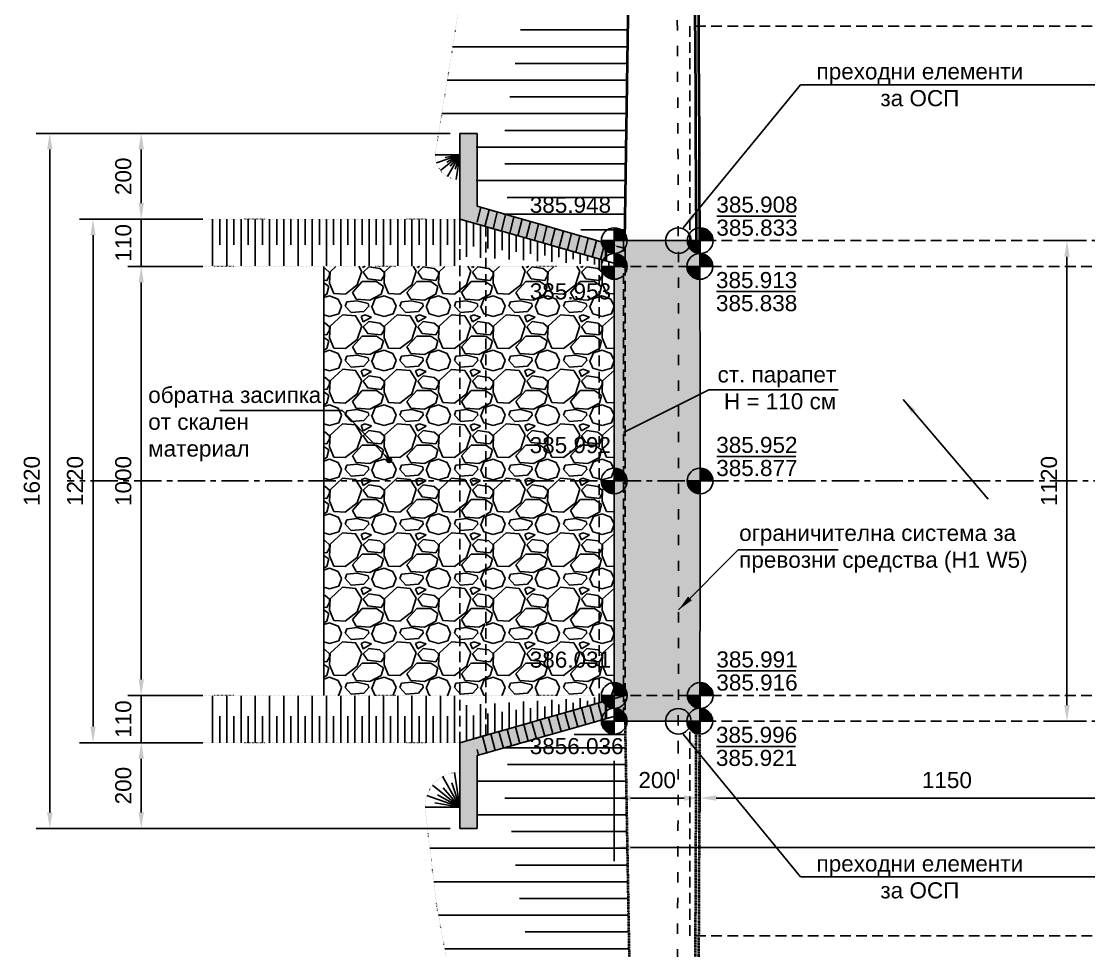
# Model space of a CAD drawing. Header units: centimetres. Extents: x 8495135 to 959133560, y 4530079 to 463453963.
# Drawn here: x 958976892 to 958979379, y 463401358 to 463403524 of the extents above; entities that cross this region are included whole.
import ezdxf

# ---------------------------------------------------------------- set-up
doc = ezdxf.new("R2010")
doc.units = ezdxf.units.CM
doc.header["$LTSCALE"] = 0.1
for name, pattern in [('ACAD_ISO03W100', [30, 12, -18]), ('ACAD_ISO07W100', [3, 0, -3]), ('CENTER', [50.8, 31.75, -6.35, 6.35, -6.35]), ('CONTINU', [0]), ('DASHED', [0.75, 0.5, -0.25]), ('LTYPE001', [5, 3, -1, 0, -1])]:
    doc.linetypes.add(name, pattern=pattern)
for name, color, linetype in [('20_AXIS_0_LONG_AXES', 7, 'Continuous'), ('br_dimension', 1, 'Continuous'), ('br_hatch', 9, 'Continuous'), ('br_hatch_dark', 8, 'Continuous'), ('br_hatch_tumen', 8, 'Continuous'), ('br_view_yellow', 2, 'Continuous'), ('Kustendilska voda', 12, 'Continuous')]:
    doc.layers.add(name, color=color, linetype=linetype)
doc.layers.add('br_text', color=2, linetype='Continuous', lineweight=35)
doc.layers.add('dimension', color=1, linetype='Continuous', lineweight=20)
doc.styles.add('1-10 cm', font='arial.ttf', dxfattribs={"height": 2.5})
doc.styles.add('MM 1 to 150', font='arial.ttf', dxfattribs={"height": 37.5})
doc.styles.add('MM_ARIAL', font='arial.ttf')
doc.dimstyles.new('MM DIM 1 to 150', dxfattribs={"dimscale": 15, "dimtxt": 2.5, "dimasz": 2.5, "dimexe": 2.1, "dimexo": 1.5, "dimgap": 1.5, "dimtad": 1, "dimdec": 0, "dimdsep": 46, "dimtxsty": 'MM_ARIAL', "dimcen": 3, "dimclrd": 1, "dimclre": 1, "dimclrt": 7, "dimaunit": 2, "dimadec": 1, "dimazin": 0, "dimtp": 100, "dimtm": 3, "dimtfac": 1, "dimtdec": 0, "dimtix": 1, "dimtmove": 0, "dimatfit": 3, "dimfxl": 0, "dimtolj": 1, "dimtzin": 0, "dimarcsym": 0})

# ---------------------------------------------------------------- blocks, each defined once
blk = doc.blocks.new('*D266')
at = {"layer": 'br_dimension', "color": 1, "lineweight": -2, "transparency": 16777216}
for p, q in [((958978273.3, 463401800.5), (958978273.3, 463401567)), ((958981323.3, 463401800.5), (958981323.3, 463401567)), ((958981285.8, 463401598.5), (958978310.8, 463401598.5))]:
    blk.add_line(p, q, dxfattribs=at)
at = {"layer": 'br_dimension', "color": 1, "transparency": 16777216}
for points in [[(958978310.8, 463401604.8), (958978310.8, 463401592.3), (958978273.3, 463401598.5)], [(958981285.8, 463401604.8), (958981285.8, 463401592.3), (958981323.3, 463401598.5)]]:
    blk.add_solid(points, dxfattribs=at)
at = {"layer": 'br_dimension', "color": 7, "transparency": 16777216, "insert": (958979798.3, 463401640.2), "char_height": 37.5, "attachment_point": 5, "style": 'MM_ARIAL'}
blk.add_mtext('\\A1;3050', dxfattribs=at)
blk = doc.blocks.new('*D267')
at = {"layer": 'br_dimension', "color": 1, "lineweight": -2, "transparency": 16777216}
for p, q in [((958979280.2, 463403013), (958979359.5, 463403013)), ((958979328, 463401930.5), (958979328, 463402975.5)), ((958979280.2, 463401893), (958979359.5, 463401893))]:
    blk.add_line(p, q, dxfattribs=at)
at = {"layer": 'br_dimension', "color": 1, "transparency": 16777216}
for points in [[(958979321.7, 463402975.5), (958979334.2, 463402975.5), (958979328, 463403013)], [(958979321.7, 463401930.5), (958979334.2, 463401930.5), (958979328, 463401893)]]:
    blk.add_solid(points, dxfattribs=at)
at = {"layer": 'br_dimension', "color": 7, "transparency": 16777216, "insert": (958979286.3, 463402453), "char_height": 37.5, "attachment_point": 5, "rotation": 90, "style": 'MM_ARIAL'}
blk.add_mtext('\\A1;1120', dxfattribs=at)
blk = doc.blocks.new('*D268')
at = {"layer": 'br_dimension', "color": 1, "lineweight": -2, "transparency": 16777216}
for p, q in [((958978273.3, 463401800.5), (958978273.3, 463401682.6)), ((958978473.3, 463401800.5), (958978473.3, 463401682.6)), ((958978310.8, 463401714.1), (958978435.8, 463401714.1))]:
    blk.add_line(p, q, dxfattribs=at)
at = {"layer": 'br_dimension', "color": 1, "transparency": 16777216}
for points in [[(958978310.8, 463401720.3), (958978310.8, 463401707.8), (958978273.3, 463401714.1)], [(958978435.8, 463401720.3), (958978435.8, 463401707.8), (958978473.3, 463401714.1)]]:
    blk.add_solid(points, dxfattribs=at)
at = {"layer": 'br_dimension', "color": 7, "transparency": 16777216, "insert": (958978373.3, 463401755.7), "char_height": 37.5, "attachment_point": 5, "style": 'MM_ARIAL'}
blk.add_mtext('\\A1;200', dxfattribs=at)
blk = doc.blocks.new('*D269')
at = {"layer": 'br_dimension', "color": 1, "lineweight": -2, "transparency": 16777216}
for p, q in [((958978473.3, 463401800.5), (958978473.3, 463401682.6)), ((958979623.3, 463401800.5), (958979623.3, 463401682.6)), ((958978510.8, 463401714.1), (958979585.8, 463401714.1))]:
    blk.add_line(p, q, dxfattribs=at)
at = {"layer": 'br_dimension', "color": 1, "transparency": 16777216}
for points in [[(958978510.8, 463401720.3), (958978510.8, 463401707.8), (958978473.3, 463401714.1)], [(958979585.8, 463401720.3), (958979585.8, 463401707.8), (958979623.3, 463401714.1)]]:
    blk.add_solid(points, dxfattribs=at)
at = {"layer": 'br_dimension', "color": 7, "transparency": 16777216, "insert": (958979048.3, 463401755.7), "char_height": 37.5, "attachment_point": 5, "style": 'MM_ARIAL'}
blk.add_mtext('\\A1;1150', dxfattribs=at)
blk = doc.blocks.new('*D281')
at = {"layer": 'br_hatch', "color": 1, "lineweight": -2, "transparency": 16777216}
for p, q in [((958977171.2, 463401990.5), (958977171.2, 463402028)), ((958977315.1, 463401953), (958977139.7, 463401953)), ((958977171.2, 463401843), (958977171.2, 463401953)), ((958977315.1, 463401843), (958977139.7, 463401843)), ((958977171.2, 463401805.5), (958977171.2, 463401768))]:
    blk.add_line(p, q, dxfattribs=at)
at = {"layer": 'br_hatch', "color": 1, "transparency": 16777216}
for points in [[(958977165, 463401990.5), (958977177.5, 463401990.5), (958977171.2, 463401953)], [(958977165, 463401805.5), (958977177.5, 463401805.5), (958977171.2, 463401843)]]:
    blk.add_solid(points, dxfattribs=at)
at = {"layer": 'br_hatch', "color": 7, "transparency": 16777216, "insert": (958977129.6, 463401898), "char_height": 37.5, "attachment_point": 5, "rotation": 90, "style": 'MM_ARIAL'}
blk.add_mtext('\\A1;110', dxfattribs=at)
blk = doc.blocks.new('*D282')
at = {"layer": 'br_dimension', "color": 1, "lineweight": -2, "transparency": 16777216}
for p, q in [((958977315.1, 463402953), (958977139.7, 463402953)), ((958977171.2, 463401990.5), (958977171.2, 463402915.5)), ((958977315.1, 463401953), (958977139.7, 463401953))]:
    blk.add_line(p, q, dxfattribs=at)
at = {"layer": 'br_dimension', "color": 1, "transparency": 16777216}
for points in [[(958977165, 463402915.5), (958977177.5, 463402915.5), (958977171.2, 463402953)], [(958977165, 463401990.5), (958977177.5, 463401990.5), (958977171.2, 463401953)]]:
    blk.add_solid(points, dxfattribs=at)
at = {"layer": 'br_dimension', "color": 7, "transparency": 16777216, "insert": (958977129.6, 463402453), "char_height": 37.5, "attachment_point": 5, "rotation": 90, "style": 'MM_ARIAL'}
blk.add_mtext('\\A1;1000', dxfattribs=at)
blk = doc.blocks.new('*D283')
at = {"layer": 'br_dimension', "color": 1, "lineweight": -2, "transparency": 16777216}
for p, q in [((958977171.2, 463403100.5), (958977171.2, 463403138)), ((958977315.1, 463403063), (958977139.7, 463403063)), ((958977171.2, 463402953), (958977171.2, 463403063)), ((958977315.1, 463402953), (958977139.7, 463402953)), ((958977171.2, 463402915.5), (958977171.2, 463402878))]:
    blk.add_line(p, q, dxfattribs=at)
at = {"layer": 'br_dimension', "color": 1, "transparency": 16777216}
for points in [[(958977165, 463403100.5), (958977177.5, 463403100.5), (958977171.2, 463403063)], [(958977165, 463402915.5), (958977177.5, 463402915.5), (958977171.2, 463402953)]]:
    blk.add_solid(points, dxfattribs=at)
at = {"layer": 'br_dimension', "color": 7, "transparency": 16777216, "insert": (958977129.6, 463403008), "char_height": 37.5, "attachment_point": 5, "rotation": 90, "style": 'MM_ARIAL'}
blk.add_mtext('\\A1;110', dxfattribs=at)
blk = doc.blocks.new('*D284')
at = {"layer": 'br_hatch', "color": 1, "lineweight": -2, "transparency": 16777216}
for p, q in [((958977315.1, 463403063), (958977027.4, 463403063)), ((958977058.9, 463403025.5), (958977058.9, 463401880.5)), ((958977315.1, 463401843), (958977027.4, 463401843))]:
    blk.add_line(p, q, dxfattribs=at)
at = {"layer": 'br_hatch', "color": 1, "transparency": 16777216}
for points in [[(958977052.6, 463403025.5), (958977065.1, 463403025.5), (958977058.9, 463403063)], [(958977052.6, 463401880.5), (958977065.1, 463401880.5), (958977058.9, 463401843)]]:
    blk.add_solid(points, dxfattribs=at)
at = {"layer": 'br_hatch', "color": 7, "transparency": 16777216, "insert": (958977017.2, 463402453), "char_height": 37.5, "attachment_point": 5, "rotation": 90, "style": 'MM_ARIAL'}
blk.add_mtext('\\A1;1220', dxfattribs=at)
blk = doc.blocks.new('*D285')
at = {"layer": 'br_dimension', "color": 1, "lineweight": -2, "transparency": 16777216}
for p, q in [((958977148.7, 463401843), (958977139.7, 463401843)), ((958977171.2, 463401680.5), (958977171.2, 463401805.5)), ((958977891.2, 463401643), (958977139.7, 463401643))]:
    blk.add_line(p, q, dxfattribs=at)
at = {"layer": 'br_dimension', "color": 1, "transparency": 16777216}
for points in [[(958977165, 463401805.5), (958977177.5, 463401805.5), (958977171.2, 463401843)], [(958977165, 463401680.5), (958977177.5, 463401680.5), (958977171.2, 463401643)]]:
    blk.add_solid(points, dxfattribs=at)
at = {"layer": 'br_dimension', "color": 7, "transparency": 16777216, "insert": (958977129.6, 463401743), "char_height": 37.5, "attachment_point": 5, "rotation": 90, "style": 'MM_ARIAL'}
blk.add_mtext('\\A1;200', dxfattribs=at)
blk = doc.blocks.new('*D286')
at = {"layer": 'br_dimension', "color": 1, "lineweight": -2, "transparency": 16777216}
for p, q in [((958977891.2, 463403263), (958977139.7, 463403263)), ((958977171.2, 463403100.5), (958977171.2, 463403225.5)), ((958977315.1, 463403063), (958977139.7, 463403063))]:
    blk.add_line(p, q, dxfattribs=at)
at = {"layer": 'br_dimension', "color": 1, "transparency": 16777216}
for points in [[(958977165, 463403225.5), (958977177.5, 463403225.5), (958977171.2, 463403263)], [(958977165, 463403100.5), (958977177.5, 463403100.5), (958977171.2, 463403063)]]:
    blk.add_solid(points, dxfattribs=at)
at = {"layer": 'br_dimension', "color": 7, "transparency": 16777216, "insert": (958977129.6, 463403163), "char_height": 37.5, "attachment_point": 5, "rotation": 90, "style": 'MM_ARIAL'}
blk.add_mtext('\\A1;200', dxfattribs=at)
blk = doc.blocks.new('*D287')
at = {"layer": 'br_dimension', "color": 1, "lineweight": -2, "transparency": 16777216}
for p, q in [((958977608.6, 463403263), (958976926.7, 463403263)), ((958976958.2, 463403225.5), (958976958.2, 463401680.5)), ((958977608.6, 463401643), (958976926.7, 463401643))]:
    blk.add_line(p, q, dxfattribs=at)
at = {"layer": 'br_dimension', "color": 1, "transparency": 16777216}
for points in [[(958976951.9, 463403225.5), (958976964.4, 463403225.5), (958976958.2, 463403263)], [(958976951.9, 463401680.5), (958976964.4, 463401680.5), (958976958.2, 463401643)]]:
    blk.add_solid(points, dxfattribs=at)
at = {"layer": 'br_dimension', "color": 7, "transparency": 16777216, "insert": (958976916.5, 463402453), "char_height": 37.5, "attachment_point": 5, "rotation": 90, "style": 'MM_ARIAL'}
blk.add_mtext('\\A1;1620', dxfattribs=at)
blk = doc.blocks.new('*U808')
at = {"layer": 'br_dimension', "ltscale": 0.5}
for points in [[(30, 0, 0.414214), (0, 30), (0, 0)], [(-30, 0, 0.414214), (0, -30), (0, 0)]]:
    blk.add_hatch(color=256, dxfattribs=at).paths.add_polyline_path(points)
for p, q in [((0, 30), (0, -30)), ((-30, 0), (30, 0))]:
    blk.add_line(p, q, dxfattribs=at)
blk.add_circle((0, 0), 30, dxfattribs=at)
at = {"layer": 'br_dimension', "linetype": 'CONTINU', "ltscale": 0.5, "style": '1-10 cm'}
blk.add_attdef('KM', (-196.8, 64.8), '', height=37.5, dxfattribs=at)
blk = doc.blocks.new('*U805')
at = {"layer": 'br_dimension', "ltscale": 0.5}
for points in [[(30, 0, 0.414214), (0, 30), (0, 0)], [(-30, 0, 0.414214), (0, -30), (0, 0)]]:
    blk.add_hatch(color=256, dxfattribs=at).paths.add_polyline_path(points)
for p, q in [((39.1, 57.1), (222.8, 57.1)), ((0, 30), (0, -30)), ((-30, 0), (30, 0))]:
    blk.add_line(p, q, dxfattribs=at)
blk.add_circle((0, 0), 30, dxfattribs=at)
at = {"layer": 'br_dimension', "linetype": 'CONTINU', "ltscale": 0.5, "style": '1-10 cm'}
for tag, p in [('KM', (37.6, 65.3)), ('KM1', (37.6, 11.5))]:
    blk.add_attdef(tag, p, '', height=37.5, dxfattribs=at)
blk = doc.blocks.new('*U812')
at = {"layer": 'br_dimension', "ltscale": 0.5}
for points in [[(30, 0, 0.414214), (0, 30), (0, 0)], [(-30, 0, 0.414214), (0, -30), (0, 0)]]:
    blk.add_hatch(color=256, dxfattribs=at).paths.add_polyline_path(points)
for p, q in [((0, 30), (0, -30)), ((-30, 0), (30, 0))]:
    blk.add_line(p, q, dxfattribs=at)
blk.add_circle((0, 0), 30, dxfattribs=at)
at = {"layer": 'br_dimension', "linetype": 'CONTINU', "ltscale": 0.5, "style": '1-10 cm'}
blk.add_attdef('KM', (-196.8, -76.9), '', height=37.5, dxfattribs=at)
blk = doc.blocks.new('*U804')
at = {"layer": 'br_dimension', "ltscale": 0.5}
for points in [[(30, 0, 0.414214), (0, 30), (0, 0)], [(-30, 0, 0.414214), (0, -30), (0, 0)]]:
    blk.add_hatch(color=256, dxfattribs=at).paths.add_polyline_path(points)
for p, q in [((0, 30), (0, -30)), ((-30, 0), (30, 0)), ((39.1, -58.8), (222.8, -58.8))]:
    blk.add_line(p, q, dxfattribs=at)
blk.add_circle((0, 0), 30, dxfattribs=at)
at = {"layer": 'br_dimension', "linetype": 'CONTINU', "ltscale": 0.5, "style": '1-10 cm'}
for tag, p in [('KM', (37.6, -50.6)), ('KM1', (37.6, -104.4))]:
    blk.add_attdef(tag, p, '', height=37.5, dxfattribs=at)

msp = doc.modelspace()

# ---------------------------------------------------------------- hatches: boundary and pattern name
at = {"layer": 'br_hatch'}
for points in [[(958977953.74, 463403263), (958977913.74, 463403263), (958977913.74, 463403063), (958978229.66, 463402972.64), (958978229.66, 463403014.25), (958977953.74, 463403093.17)], [(958978253.32, 463403007.48), (958978229.66, 463403014.25), (958978229.66, 463402972.64), (958978253.32, 463402965.88)], [(958978472.51, 463403013), (958978452.25, 463403013, -0.4133666), (958978422.6, 463402983.27), (958978422.69, 463402953), (958978472.69, 463402953)], [(958978253.32, 463401898.53), (958978253.32, 463401940.13), (958977913.74, 463401843), (958977913.74, 463401643), (958977953.74, 463401643), (958977953.74, 463401812.84)]]:
    msp.add_hatch(color=256, dxfattribs=at).paths.add_polyline_path(points)
h = msp.add_hatch(color=256, dxfattribs=at)
h.paths.add_polyline_path([(958978294.87, 463402995.6), (958978273.32, 463403001.76), (958978273.32, 463402960.15), (958978275.32, 463402959.58), (958978294.87, 463402953.99)], flags=16)
h.paths.add_polyline_path([(958978347.51, 463403013), (958978273.32, 463403013), (958978273.32, 463403001.76), (958978275.32, 463403001.19), (958978298.32, 463402994.61), (958978298.32, 463402953), (958978347.69, 463402953)])
h.paths.add_polyline_path([(958978298.32, 463402994.61), (958978294.87, 463402995.6), (958978294.87, 463402953.99), (958978298.32, 463402953)])
h.paths.add_polyline_path([(958978273.32, 463402960.15), (958978273.32, 463402953), (958978294.87, 463402953), (958978294.87, 463402953.99)])
h.paths.add_polyline_path([(958978347.69, 463402952.51), (958978347.69, 463402953), (958978298.32, 463402953), (958978298.32, 463402453), (958978348.32, 463402453), (958978348.3, 463402552.69), (958978348.22, 463402652.67), (958978348.1, 463402752.64), (958978347.92, 463402852.58)])
h.paths.add_polyline_path([(958978298.32, 463402953), (958978294.87, 463402953), (958978294.87, 463402453), (958978298.32, 463402453)])
h.paths.add_polyline_path([(958978294.87, 463402953), (958978273.32, 463402953), (958978273.32, 463402453), (958978294.87, 463402453)])
h.paths.add_polyline_path([(958978422.6, 463402983.27, -0.4150611), (958978392.77, 463403013), (958978347.51, 463403013), (958978347.69, 463402953), (958978422.69, 463402953)], flags=16)
h.paths.add_polyline_path([(958978472.51, 463403013), (958978347.51, 463403013), (958978347.69, 463402952.51), (958978347.92, 463402852.58), (958978348.1, 463402752.64), (958978348.22, 463402652.67), (958978348.3, 463402552.69), (958978348.32, 463402453), (958978473.32, 463402453), (958978473.3, 463402552.72), (958978473.22, 463402652.76), (958978473.1, 463402752.79), (958978472.92, 463402852.8), (958978472.69, 463402952.8)])
h.paths.add_polyline_path([(958978472.51, 463403013), (958978347.51, 463403013), (958978347.69, 463402953), (958978472.69, 463402953)])
h.paths.add_polyline_path([(958978472.69, 463402952.8), (958978472.69, 463402953), (958978422.69, 463402953), (958978422.69, 463402952.68), (958978422.92, 463402852.72), (958978423.1, 463402752.73), (958978423.22, 463402652.73), (958978423.3, 463402552.71), (958978423.32, 463402453), (958978473.32, 463402453), (958978473.3, 463402552.72), (958978473.22, 463402652.76), (958978473.1, 463402752.79), (958978472.92, 463402852.8)], flags=17)
h.paths.add_polyline_path([(958978422.69, 463402952.68), (958978422.69, 463402953), (958978347.69, 463402953), (958978347.69, 463402952.51), (958978347.92, 463402852.58), (958978348.1, 463402752.64), (958978348.22, 463402652.67), (958978348.3, 463402552.69), (958978348.32, 463402453), (958978423.32, 463402453), (958978423.3, 463402552.71), (958978423.22, 463402652.73), (958978423.1, 463402752.73), (958978422.92, 463402852.72)], flags=16)
h.paths.add_polyline_path([(958978473.32, 463402452.66), (958978473.32, 463402453), (958978423.32, 463402453), (958978423.29, 463402352.63), (958978423.21, 463402252.56), (958978423.08, 463402152.48), (958978422.91, 463402052.38), (958978422.69, 463401953), (958978472.69, 463401953), (958978472.91, 463402052.27), (958978473.08, 463402152.39), (958978473.21, 463402252.5), (958978473.29, 463402352.59)])
h.paths.add_polyline_path([(958978423.32, 463402452.68), (958978423.32, 463402453), (958978348.32, 463402453), (958978348.29, 463402352.68), (958978348.21, 463402252.65), (958978348.08, 463402152.61), (958978347.91, 463402052.54), (958978347.69, 463401953), (958978422.69, 463401953), (958978422.91, 463402052.38), (958978423.08, 463402152.48), (958978423.21, 463402252.56), (958978423.29, 463402352.63)])
h.paths.add_polyline_path([(958978348.32, 463402452.7), (958978348.32, 463402453), (958978298.32, 463402453), (958978298.32, 463401953), (958978347.69, 463401953), (958978347.91, 463402052.54), (958978348.08, 463402152.61), (958978348.21, 463402252.65), (958978348.29, 463402352.68)])
h.paths.add_polyline_path([(958978298.32, 463402453), (958978294.87, 463402453), (958978294.87, 463401953), (958978298.32, 463401953)])
h.paths.add_polyline_path([(958978294.87, 463402453), (958978273.32, 463402453), (958978273.32, 463401953), (958978294.87, 463401953)])
h.paths.add_polyline_path([(958978294.87, 463401952.02), (958978294.87, 463401953), (958978273.32, 463401953), (958978273.32, 463401945.85), (958978275.32, 463401946.43)], flags=16)
h.paths.add_polyline_path([(958978294.87, 463401952.02), (958978273.32, 463401945.85), (958978273.32, 463401904.25), (958978275.32, 463401904.82), (958978294.87, 463401910.41)], flags=16)
h.paths.add_polyline_path([(958978298.32, 463401953), (958978294.87, 463401952.02), (958978294.87, 463401910.41), (958978298.32, 463401911.4)], flags=16)
h.paths.add_polyline_path([(958978294.87, 463401910.41), (958978273.32, 463401904.25), (958978273.32, 463401893), (958978294.87, 463401893)], flags=16)
h.paths.add_polyline_path([(958978347.69, 463401952.46), (958978347.69, 463401953), (958978298.32, 463401953), (958978273.32, 463401953), (958978273.32, 463401893), (958978347.54, 463401893)])
h.paths.add_polyline_path([(958978422.62, 463401922.74), (958978422.69, 463401952.26), (958978422.69, 463401953), (958978347.69, 463401953), (958978347.69, 463401952.46), (958978347.54, 463401893), (958978392.77, 463401893, -0.4152315)])
h.paths.add_polyline_path([(958978472.69, 463401952.13), (958978472.69, 463401953), (958978347.69, 463401953), (958978347.69, 463401952.46), (958978347.54, 463401893), (958978472.54, 463401893)])
h.paths.add_polyline_path([(958978422.62, 463401922.74), (958978422.54, 463401893), (958978452.25, 463401893, 0.4131964)])
h.paths.add_polyline_path([(958978472.69, 463401952.13), (958978472.69, 463401953), (958978422.69, 463401953), (958978422.69, 463401952.26), (958978422.62, 463401922.74, -0.4131964), (958978452.25, 463401893), (958978472.54, 463401893)])
h.paths.add_polyline_path([(958978249.13, 463402074.93), (958978322.51, 463402074.93), (958978322.51, 463402017.88), (958978249.13, 463402017.88)], flags=9)
h = msp.add_hatch(color=256, dxfattribs=at)
h.paths.add_polyline_path([(958978472.69, 463402953), (958978472.51, 463403013), (958978452.25, 463403013, -0.4133666), (958978422.6, 463402983.27), (958978422.69, 463402953)], flags=17)
h.paths.add_polyline_path([(958978347.51, 463403013), (958978347.69, 463402953), (958978472.69, 463402953), (958978472.51, 463403013)])
h.paths.add_polyline_path([(958978422.69, 463402952.68), (958978422.69, 463402953), (958978347.69, 463402953), (958978347.92, 463402852.58), (958978348.1, 463402752.64), (958978348.22, 463402652.67), (958978348.3, 463402552.69), (958978348.32, 463402453), (958978423.32, 463402453), (958978423.3, 463402552.71), (958978423.22, 463402652.73), (958978423.1, 463402752.73), (958978422.92, 463402852.72)])
h.paths.add_polyline_path([(958978472.69, 463402952.8), (958978472.69, 463402953), (958978422.69, 463402953), (958978422.92, 463402852.72), (958978423.1, 463402752.73), (958978423.22, 463402652.73), (958978423.3, 463402552.71), (958978423.32, 463402453), (958978473.32, 463402453), (958978473.3, 463402552.72), (958978473.22, 463402652.76), (958978473.1, 463402752.79), (958978472.92, 463402852.8)])
h = msp.add_hatch(dxfattribs=at)
h.set_pattern_fill('GRAVEL', color=256, scale=5, style=2)
h.set_pattern_definition([(228.0127875, (950484575.519, 458883437.627), (-1016.00000008, -1142.999999929), [17.086072, -1691.524182]), (184.969741, (950484564.089, 458883424.927), (1523.999999397, 127.000007235), [29.320236, -2902.7024447]), (132.5104471, (950484534.879, 458883422.387), (1270.0000005364, -1396.999999512), [20.674076, -2046.7361397]), (267.273689, (950484485.349, 458883390.637), (127.000000266, 2539.9999999867), [26.700226, -2643.3218713]), (292.83365418, (950484484.079, 458883363.967), (-635.000000053, 1523.9999999778), [26.181685, -2591.9903873]), (357.273689, (950484494.239, 458883339.837), (-2539.9999999867, 127.000000266), [26.700226, -2643.3218713]), (37.69424047, (950484520.909, 458883338.567), (-1650.9999999268, -1270.000000095), [35.309683, -3495.6557657]), (72.25532837, (950484548.849, 458883360.157), (889.000000239, 2793.999999924), [33.335976, -3300.2628301]), (121.42956562, (950484559.009, 458883391.907), (-1016.000000144, 1650.9999999113), [26.79065, -2652.277285]), (175.2363583, (950484545.039, 458883414.767), (1396.99999998, -127.00000022), [30.585664, -1498.6968475]), (222.3974378, (950484514.559, 458883417.307), (-1523.9999999512, -1397.0000000532), [39.553896, -3915.8386256]), (138.81407483, (950484611.079, 458883389.367), (-888.999999947, 762.000000062), [13.500227, -1336.5282912]), (171.4692344, (950484600.919, 458883398.257), (1651.0000000445, -253.999999712), [25.684099, -2542.7319499]), (225, (950484575.52, 458883402.07), (-2e-14, -127), [17.960467, -161.6446554]), (203.19859051, (950484566.629, 458883417.307), (635.000000017, 253.999999955), [9.672066, -957.5311184]), (291.8014095, (950484557.739, 458883413.497), (-127.000000027, 380.99999999), [13.678281, -670.2376495]), (30.96375653, (950484562.819, 458883400.797), (381.00000001, 253.999999986), [22.215983, -718.3149076]), (161.5650512, (950484581.87, 458883412.227), (254, -126.99999999), [16.064357, -385.5449058]), (16.38954033, (950484484.079, 458883413.497), (1270, 381), [22.5044, -2227.9413336]), (70.34617594, (950484505.669, 458883419.847), (-508.0000000465, -1396.9999999835), [18.879947, -1869.1107839]), (293.19859051, (950484581.869, 458883437.627), (-253.999999956, 635.000000018), [19.344005, -947.8591794]), (343.61045967, (950484589.489, 458883419.847), (-1270.0000000266, 380.999999911), [22.5044, -2227.9413336]), (339.44395478, (950484484.079, 458883334.757), (-635, 254), [21.70176, -1063.3867157]), (294.7751406, (950484504.399, 458883327.137), (-635.000000756, 1396.999999656), [18.183606, -1800.179669]), (66.80140949, (950484583.139, 458883310.627), (253.99999996, 635.000000016), [19.344005, -947.8591794]), (17.35402464, (950484590.759, 458883328.407), (-1650.999999967, -508.0000001066), [21.289137, -2107.618799]), (69.44395478, (950484520.909, 458883310.627), (-254.000000004, -634.999999998), [10.85088, -1074.2375957]), (101.30993247, (950484575.52, 458883310.627), (-127, 508), [6.47573, -641.0997482]), (165.96375653, (950484574.25, 458883316.977), (381, -127), [26.181685, -497.4527295]), (186.00900596, (950484548.849, 458883323.327), (1269.9999999933, 127.0000000665), [24.26335, -2402.0682432]), (303.69006753, (950484562.82, 458883389.367), (-127.00000002, 253.99999999), [18.316194, -439.588818]), (353.15722659, (950484572.979, 458883374.127), (2159.0000000133, -253.999999887), [31.977838, -3165.8004533]), (60.9453959, (950484604.729, 458883370.317), (-508.000000014, -888.999999992), [13.075412, -1294.4696159]), (90, (950484611.08, 458883381.75), (-127, 127), [7.62, -119.38]), (120.25643716, (950484546.309, 458883327.137), (507.999999938, -889.0000000355), [17.643348, -1746.6970387]), (48.0127875, (950484537.419, 458883342.377), (1016.000000084, 1142.9999999255), [34.172144, -1674.43811]), (0, (950484560.28, 458883367.78), (127, 127), [33.02, -93.98]), (325.3048465, (950484593.299, 458883367.777), (1270.000000481, -888.999999313), [20.080478, -1987.9658362]), (254.0546041, (950484609.809, 458883356.347), (-126.99999999, -508.000000002), [18.491454, -906.082502]), (207.64597536, (950484604.729, 458883338.567), (-2413.0000000887, -1269.9999998315), [30.107255, -2980.6232211]), (175.42607874, (950484578.059, 458883324.597), (-1651, 127), [31.851473, -3153.2923228])])
h.paths.add_polyline_path([(958977973.74, 463401953), (958978273.32, 463401953), (958978273.32, 463402452.66), (958977973.74, 463402453)])
h.paths.add_polyline_path([(958978273.32, 463402953), (958977973.74, 463402953), (958977973.74, 463402453), (958978273.32, 463402452.66)])
h.paths.add_polyline_path([(958977596.47, 463402953), (958977596.47, 463402453), (958977972.9, 463402453), (958977972.97, 463402953)])
h.paths.add_polyline_path([(958977596.47, 463402453), (958977596.47, 463401953), (958977972.56, 463401953), (958977972.9, 463402453)])
h = msp.add_hatch(color=256, dxfattribs=at)
h.paths.add_polyline_path([(958978347.91, 463402052.54), (958978348.08, 463402152.61), (958978348.21, 463402252.65), (958978348.29, 463402352.68), (958978348.32, 463402452.7), (958978348.32, 463402453), (958978304.1, 463402453, -0.1620736), (958978298.32, 463402434.96), (958978298.32, 463401953), (958978347.69, 463401953)])
h.paths.add_polyline_path([(958978298.32, 463402434.96, -0.0437776), (958978294.87, 463402431.01), (958978294.87, 463401953), (958978298.32, 463401953)])
h.paths.add_polyline_path([(958978294.87, 463402431.01, -0.2002608), (958978273.32, 463402422.67), (958978273.32, 463401953), (958978294.87, 463401953)])
h = msp.add_hatch(color=256, dxfattribs=at)
h.paths.add_polyline_path([(958978294.87, 463401952.02), (958978294.87, 463401953), (958978273.32, 463401953), (958978273.32, 463401945.85), (958978275.32, 463401946.43)])
h.paths.add_polyline_path([(958978273.32, 463401904.25), (958978275.32, 463401904.82), (958978294.87, 463401910.41), (958978294.87, 463401952.02), (958978273.32, 463401945.85)])
h.paths.add_polyline_path([(958978294.87, 463401910.41), (958978298.32, 463401911.4), (958978298.32, 463401953), (958978294.87, 463401952.02)])
h.paths.add_polyline_path([(958978294.87, 463401910.41), (958978273.32, 463401904.25), (958978273.32, 463401893), (958978294.87, 463401893)])
h = msp.add_hatch(color=256, dxfattribs=at)
h.paths.add_polyline_path([(958978347.69, 463401953), (958978347.69, 463401952.46), (958978347.54, 463401893), (958978392.77, 463401893, -0.4152315), (958978422.62, 463401922.74), (958978422.69, 463401952.26), (958978422.69, 463401953)])
h.paths.add_polyline_path([(958978452.25, 463401893, 0.4131964), (958978422.62, 463401922.74), (958978422.54, 463401893)])
h.paths.add_polyline_path([(958978452.25, 463401893), (958978472.54, 463401893), (958978472.69, 463401952.13), (958978472.69, 463401953), (958978422.69, 463401953), (958978422.69, 463401952.26), (958978422.62, 463401922.74, -0.4131964)])
at = {"layer": 'br_hatch_dark'}
h = msp.add_hatch(dxfattribs=at)
h.set_pattern_fill('_USER', color=256, scale=20, angle=76, style=2, pattern_type=0)
h.set_pattern_definition([(76, (950470567.593, 458857620.536), (-19.405914526, 4.83843791), [])])
h.paths.add_polyline_path([(958978253.32, 463403007.48), (958977953.74, 463403093.17), (958977953.74, 463403051.56), (958978253.32, 463402965.88)])
h = msp.add_hatch(dxfattribs=at)
h.set_pattern_fill('_USER', color=256, scale=20, angle=105, style=2, pattern_type=0)
h.set_pattern_definition([(105, (950484484.079, 458883310.627), (-19.318516526, -5.1763809), [])])
h.paths.add_polyline_path([(958977953.74, 463401812.84), (958978253.32, 463401898.53), (958978253.32, 463401940.13), (958977953.74, 463401854.44)])

# ---------------------------------------------------------------- linework, layer by layer
at = {"layer": '20_AXIS_0_LONG_AXES', "color": 1, "lineweight": 40, "ltscale": 2}
for p, q in [((958978327.59, 463405083), (958978297.3, 463403013)), ((958978253.32, 463403007.48), (958978253.32, 463402965.88)), ((958978253.32, 463401940.13), (958978253.32, 463401898.53))]:
    msp.add_line(p, q, dxfattribs=at)
at = {"layer": '20_AXIS_0_LONG_AXES', "color": 1, "linetype": 'LTYPE001', "lineweight": 40, "ltscale": 2}
msp.add_line((958978298.32, 463401893), (958978334.46, 463399823), dxfattribs=at)
at = {"layer": '20_AXIS_0_LONG_AXES', "color": 1, "lineweight": 40, "ltscale": 2, "flags": 128}
for points in [[(958978464.53, 463403013), (958978464.05, 463403152.72), (958978463.65, 463403252.67), (958978463.18, 463403352.6), (958978462.66, 463403452.51), (958978462.07, 463403552.41)], [(958978472.53, 463403013), (958978472.05, 463403152.75), (958978471.65, 463403252.7), (958978471.18, 463403352.63), (958978470.66, 463403452.55), (958978470.07, 463403552.46)]]:
    msp.add_lwpolyline(points, dxfattribs=at)
at = {"layer": '20_AXIS_0_LONG_AXES', "color": 1, "linetype": 'LTYPE001', "lineweight": 40, "ltscale": 2, "flags": 128}
for points in [[(958978445.19, 463399177.18), (958978445.81, 463399237.77), (958978446.82, 463399338.31), (958978447.81, 463399438.85), (958978448.79, 463399539.36), (958978449.76, 463399639.86), (958978450.71, 463399740.35), (958978451.63, 463399840.82), (958978452.54, 463399941.27), (958978453.43, 463400041.71), (958978454.29, 463400142.14), (958978455.13, 463400242.55), (958978455.95, 463400342.94), (958978456.74, 463400443.32), (958978457.5, 463400543.68), (958978458.24, 463400644.03), (958978458.94, 463400744.36), (958978459.62, 463400844.68), (958978460.26, 463400944.98), (958978460.87, 463401045.27), (958978461.45, 463401145.54), (958978461.99, 463401245.79), (958978462.49, 463401346.04), (958978462.96, 463401446.26), (958978463.39, 463401546.47), (958978463.78, 463401646.66), (958978464.12, 463401746.84), (958978464.57, 463401893)], [(958978453.19, 463399177.1), (958978453.81, 463399237.68), (958978454.82, 463399338.23), (958978455.81, 463399438.77), (958978456.79, 463399539.28), (958978457.76, 463399639.79), (958978458.71, 463399740.27), (958978459.63, 463399840.75), (958978460.54, 463399941.2), (958978461.43, 463400041.64), (958978462.29, 463400142.07), (958978463.13, 463400242.48), (958978463.95, 463400342.88), (958978464.74, 463400443.26), (958978465.5, 463400543.62), (958978466.24, 463400643.97), (958978466.94, 463400744.31), (958978467.62, 463400844.63), (958978468.26, 463400944.93), (958978468.87, 463401045.22), (958978469.45, 463401145.49), (958978469.99, 463401245.75), (958978470.49, 463401346), (958978470.96, 463401446.22), (958978471.39, 463401546.44), (958978471.78, 463401646.63), (958978472.12, 463401746.82), (958978472.57, 463401893)]]:
    msp.add_lwpolyline(points, dxfattribs=at)
at = {"layer": 'br_dimension', "linetype": 'DASHED', "ltscale": 500}
for p, q in [((958977953.74, 463403093.17), (958978298.32, 463402994.61)), ((958977913.74, 463401843), (958977913.74, 463403074.35)), ((958977913.74, 463403063), (958978298.32, 463402953)), ((958977973.74, 463401860.17), (958977973.74, 463403045.84)), ((958978294.87, 463403012.43), (958978294.87, 463401892.43)), ((958978298.32, 463403013), (958981298.32, 463403013)), ((958978298.32, 463402994.61), (958978298.32, 463401911.4)), ((958978238.32, 463402970.17), (958978238.32, 463401935.84)), ((958981298.32, 463402953), (958978298.32, 463402953)), ((958977913.74, 463401843), (958978298.32, 463401953)), ((958981298.32, 463401953), (958978298.32, 463401953)), ((958977953.74, 463401812.84), (958978298.32, 463401911.4)), ((958978298.32, 463401893), (958981298.32, 463401893))]:
    msp.add_line(p, q, dxfattribs=at)
at = {"layer": 'br_dimension', "linetype": 'CENTER', "ltscale": 20}
msp.add_line((958982298.32, 463402453), (958976998.32, 463402453), dxfattribs=at)
at = {"layer": 'br_dimension', "linetype": 'ACAD_ISO03W100', "ltscale": 20, "flags": 128}
for points in [[(958978422.29, 463403082.83), (958978422.05, 463403152.58), (958978421.65, 463403252.5), (958978421.18, 463403352.4), (958978420.66, 463403452.29), (958978420.07, 463403552.16), (958978419.42, 463403652.02), (958978418.71, 463403751.86), (958978417.93, 463403851.68), (958978417.09, 463403951.49), (958978416.18, 463404051.28), (958978415.2, 463404151.05), (958978414.15, 463404250.8), (958978413.03, 463404350.54), (958978411.84, 463404450.27), (958978410.57, 463404549.97), (958978409.23, 463404649.66), (958978407.82, 463404749.33), (958978406.33, 463404848.99), (958978404.76, 463404948.62), (958978403.11, 463405048.24), (958978401.39, 463405147.84), (958978399.58, 463405247.43), (958978397.69, 463405347), (958978395.71, 463405446.55), (958978393.66, 463405546.08), (958978391.51, 463405645.59), (958978389.34, 463405742.57)], [(958978422.34, 463401823.16), (958978422.43, 463401852.13), (958978422.69, 463401952.26), (958978422.91, 463402052.38), (958978423.08, 463402152.48), (958978423.21, 463402252.56), (958978423.29, 463402352.63), (958978423.32, 463402452.68), (958978423.3, 463402552.71), (958978423.22, 463402652.73), (958978423.1, 463402752.73), (958978422.92, 463402852.72), (958978422.69, 463402952.68), (958978422.4, 463403052.64), (958978422.29, 463403082.83)], [(958978403.19, 463399177.61), (958978403.81, 463399238.19), (958978404.82, 463399338.74), (958978405.82, 463399439.26), (958978406.8, 463399539.77), (958978407.76, 463399640.27), (958978408.71, 463399740.74), (958978409.64, 463399841.21), (958978410.54, 463399941.65), (958978411.43, 463400042.08), (958978412.29, 463400142.5), (958978413.13, 463400242.9), (958978413.95, 463400343.28), (958978414.74, 463400443.65), (958978415.5, 463400544), (958978416.24, 463400644.34), (958978416.94, 463400744.66), (958978417.62, 463400844.96), (958978418.26, 463400945.25), (958978418.87, 463401045.52), (958978419.45, 463401145.78), (958978419.99, 463401246.02), (958978420.49, 463401346.25), (958978420.96, 463401446.46), (958978421.39, 463401546.65), (958978421.78, 463401646.83), (958978422.12, 463401746.99), (958978422.36, 463401823.16)]]:
    msp.add_lwpolyline(points, dxfattribs=at)
at = {"layer": 'br_dimension'}
for centre in [(958978422.51, 463403013), (958978422.51, 463401893)]:
    msp.add_circle(centre, 29.74, dxfattribs=at)
at = {"layer": 'br_hatch'}
for p, q in [((958978055.11, 463403504.12), (958978304.48, 463403504.12)), ((958977896.79, 463403465.1), (958978303.91, 463403465.1)), ((958978042.39, 463403426.08), (958978303.34, 463403426.08)), ((958977884.07, 463403387.06), (958978302.77, 463403387.06)), ((958978029.67, 463403348.04), (958978302.2, 463403348.04)), ((958977871.35, 463403309.02), (958978301.63, 463403309.02)), ((958978018.68, 463403270), (958978301.06, 463403270)), ((958977913.74, 463403213), (958977855.7, 463403213)), ((958977855.7, 463403213), (958977913.74, 463403213)), ((958977913.74, 463403213), (958977858.89, 463403194.02)), ((958977913.74, 463403213), (958977868.31, 463403176.87)), ((958977913.74, 463403213), (958977879.36, 463403207.01)), ((958977913.74, 463403213), (958977883.18, 463403196.16)), ((958977913.74, 463403213), (958977885.14, 463403162.5)), ((958977913.74, 463403213), (958977890.78, 463403186.73)), ((958977913.74, 463403213), (958977902.69, 463403179.9)), ((958977913.74, 463403213), (958977904.92, 463403155.63)), ((958977951.74, 463403230.98), (958978300.49, 463403230.98)), ((958978018.68, 463403191.96), (958978299.91, 463403191.96)), ((958977951.74, 463403152.94), (958978299.34, 463403152.94)), ((958978023.43, 463403113.92), (958978298.77, 463403113.92)), ((958977337.56, 463403063), (958977337.56, 463402953.95)), ((958977354.14, 463403063), (958977354.14, 463403002.99)), ((958977370.72, 463403063), (958977370.72, 463402953.95)), ((958977387.3, 463403063), (958977387.3, 463403002.99)), ((958977403.89, 463403063), (958977403.89, 463402953.95)), ((958977420.47, 463403063), (958977420.47, 463403002.99)), ((958977437.05, 463403063), (958977437.05, 463402953.95)), ((958977453.63, 463403063), (958977453.63, 463403002.99)), ((958977470.22, 463403063), (958977470.22, 463402953.95)), ((958977486.8, 463403063), (958977486.8, 463403002.99)), ((958977503.38, 463403063), (958977503.38, 463402953.95)), ((958977519.97, 463403063), (958977519.97, 463403002.99)), ((958977536.55, 463403063), (958977536.55, 463402953.95)), ((958977553.13, 463403063), (958977553.13, 463403002.99)), ((958977569.71, 463403063), (958977569.71, 463402953.95)), ((958977586.3, 463403063), (958977586.3, 463403002.99)), ((958977602.88, 463403063), (958977602.88, 463402953.95)), ((958977619.46, 463403063), (958977619.46, 463403002.99)), ((958977636.05, 463403063), (958977636.05, 463402953.95)), ((958977652.63, 463403063), (958977652.63, 463403002.99)), ((958977669.21, 463403063), (958977669.21, 463402953.95)), ((958977685.79, 463403063), (958977685.79, 463403002.99)), ((958977702.38, 463403063), (958977702.38, 463402953.95)), ((958977718.96, 463403063), (958977718.96, 463403002.99)), ((958977735.54, 463403063), (958977735.54, 463402953.95)), ((958977752.12, 463403063), (958977752.12, 463403002.99)), ((958977768.71, 463403063), (958977768.71, 463402953.95)), ((958977785.29, 463403063), (958977785.29, 463403002.99)), ((958977801.87, 463403063), (958977801.87, 463402953.95)), ((958977818.46, 463403063), (958977818.46, 463403002.99)), ((958977835.04, 463403063), (958977835.04, 463402953.95)), ((958977851.62, 463403063), (958977851.62, 463403002.99)), ((958977868.2, 463403063), (958977868.2, 463402953.95)), ((958977884.79, 463403063), (958977884.79, 463403002.99)), ((958977901.37, 463403063), (958977901.37, 463402953.95)), ((958977913.74, 463403063), (958977913.74, 463403002.99)), ((958978015.62, 463403074.9), (958978298.2, 463403074.9)), ((958977928.86, 463403058.68), (958977928.86, 463402975.36)), ((958977945.45, 463403053.94), (958977945.45, 463402999.23)), ((958977962.03, 463403049.19), (958977962.03, 463402973.35)), ((958977978.61, 463403044.45), (958977978.61, 463402995.06)), ((958977995.19, 463403039.71), (958977995.19, 463402971.34)), ((958978195.41, 463403038.16), (958978297.66, 463403038.16)), ((958978011.78, 463403034.96), (958978011.78, 463402990.88)), ((958978028.36, 463403030.22), (958978028.36, 463402969.34)), ((958978044.94, 463403025.48), (958978044.94, 463402986.7)), ((958978061.52, 463403020.73), (958978061.52, 463402967.33)), ((958978078.11, 463403015.99), (958978078.11, 463402982.53)), ((958978094.69, 463403011.25), (958978094.69, 463402965.32)), ((958978111.27, 463403006.5), (958978111.27, 463402978.35)), ((958978127.86, 463403001.76), (958978127.86, 463402963.32)), ((958978144.44, 463402997.02), (958978144.44, 463402974.17)), ((958978161.02, 463402992.27), (958978161.02, 463402961.31)), ((958978177.6, 463402987.53), (958978177.6, 463402970)), ((958978194.19, 463402982.79), (958978194.19, 463402959.3)), ((958978210.77, 463402978.05), (958978210.77, 463402965.82)), ((958978227.35, 463402973.3), (958978227.35, 463402957.3)), ((958978243.94, 463402968.56), (958978243.94, 463402961.64)), ((958978260.52, 463402963.82), (958978260.52, 463402955.29)), ((958977337.56, 463401843), (958977337.56, 463401952.06)), ((958977370.72, 463401843), (958977370.72, 463401952.06)), ((958977403.89, 463401843), (958977403.89, 463401952.06)), ((958977437.05, 463401843), (958977437.05, 463401952.06)), ((958977470.22, 463401843), (958977470.22, 463401952.06)), ((958977503.38, 463401843), (958977503.38, 463401952.06)), ((958977536.55, 463401843), (958977536.55, 463401952.06)), ((958977569.71, 463401843), (958977569.71, 463401952.06)), ((958977602.88, 463401843), (958977602.88, 463401952.06)), ((958977636.05, 463401843), (958977636.05, 463401952.06)), ((958977669.21, 463401843), (958977669.21, 463401952.06)), ((958977702.38, 463401843), (958977702.38, 463401952.06)), ((958977735.54, 463401843), (958977735.54, 463401952.06)), ((958977768.71, 463401843), (958977768.71, 463401952.06)), ((958977801.87, 463401843), (958977801.87, 463401952.06)), ((958977835.04, 463401843), (958977835.04, 463401952.06)), ((958977868.2, 463401843), (958977868.2, 463401952.06)), ((958977901.37, 463401843), (958977901.37, 463401952.06)), ((958978161.02, 463401913.73), (958978161.02, 463401944.7)), ((958978194.19, 463401923.22), (958978194.19, 463401946.7)), ((958978227.35, 463401932.71), (958978227.35, 463401948.71)), ((958978243.94, 463401937.45), (958978243.94, 463401944.37)), ((958978260.52, 463401942.67), (958978260.52, 463401951.19)), ((958977928.86, 463401847.33), (958977928.86, 463401930.65)), ((958977962.03, 463401856.81), (958977962.03, 463401932.66)), ((958977995.19, 463401866.3), (958977995.19, 463401934.66)), ((958978028.36, 463401875.79), (958978028.36, 463401936.67)), ((958978044.94, 463401880.53), (958978044.94, 463401919.3)), ((958978061.52, 463401885.27), (958978061.52, 463401938.68)), ((958978078.11, 463401890.02), (958978078.11, 463401923.48)), ((958978094.69, 463401894.76), (958978094.69, 463401940.68)), ((958978111.27, 463401899.5), (958978111.27, 463401927.66)), ((958978127.86, 463401904.25), (958978127.86, 463401942.69)), ((958978144.44, 463401908.99), (958978144.44, 463401931.84)), ((958978177.6, 463401918.48), (958978177.6, 463401936.01)), ((958978210.77, 463401927.96), (958978210.77, 463401940.19)), ((958977354.14, 463401843), (958977354.14, 463401905.12)), ((958977387.3, 463401843), (958977387.3, 463401905.12)), ((958977420.47, 463401843), (958977420.47, 463401905.12)), ((958977453.63, 463401843), (958977453.63, 463401905.12)), ((958977486.8, 463401843), (958977486.8, 463401905.12)), ((958977519.97, 463401843), (958977519.97, 463401905.12)), ((958977553.13, 463401843), (958977553.13, 463401905.12)), ((958977586.3, 463401843), (958977586.3, 463401905.12)), ((958977619.46, 463401843), (958977619.46, 463401905.12)), ((958977652.63, 463401843), (958977652.63, 463401905.12)), ((958977685.79, 463401843), (958977685.79, 463401905.12)), ((958977718.96, 463401843), (958977718.96, 463401905.12)), ((958977752.12, 463401843), (958977752.12, 463401905.12)), ((958977785.29, 463401843), (958977785.29, 463401905.12)), ((958977818.46, 463401843), (958977818.46, 463401905.12)), ((958977851.62, 463401843), (958977851.62, 463401905.12)), ((958977884.79, 463401843), (958977884.79, 463401905.12)), ((958977945.45, 463401852.07), (958977945.45, 463401906.77)), ((958977978.61, 463401861.56), (958977978.61, 463401910.95)), ((958978011.78, 463401871.04), (958978011.78, 463401915.13)), ((958978179.87, 463401862.13), (958978298.86, 463401862.13)), ((958978017.62, 463401831.11), (958978299.4, 463401831.11)), ((958978024.57, 463401792.09), (958978298.88, 463401792.09)), ((958977953.74, 463401753.07), (958978299.58, 463401753.07)), ((958978018.68, 463401714.05), (958978300.29, 463401714.05)), ((958977953.74, 463401675.03), (958978300.99, 463401675.03)), ((958978033.87, 463401636.01), (958978301.7, 463401636.01)), ((958977843.82, 463401596.99), (958978302.4, 463401596.99)), ((958978043.19, 463401557.97), (958978303.11, 463401557.97)), ((958977853.14, 463401518.95), (958978303.81, 463401518.95)), ((958978052.5, 463401479.93), (958978304.52, 463401479.93)), ((958977863.84, 463401440.91), (958978305.23, 463401440.91)), ((958978065.81, 463401401.89), (958978305.93, 463401401.89)), ((958977878.36, 463401362.87), (958978306.64, 463401362.87))]:
    msp.add_line(p, q, dxfattribs=at)
at = {"layer": 'br_hatch_dark'}
for p, q in [((958977596.47, 463402953), (958977596.47, 463401953)), ((958977913.74, 463401693), (958977901.37, 463401773.44)), ((958977913.74, 463401693), (958977873.64, 463401763.82)), ((958977913.74, 463401693), (958977894.94, 463401749.35)), ((958977913.74, 463401693), (958977850.05, 463401743.66)), ((958977913.74, 463401693), (958977861.72, 463401721.68)), ((958977913.74, 463401693), (958977874.65, 463401737.73)), ((958977913.74, 463401693), (958977836.84, 463401719.62)), ((958977913.74, 463401693), (958977855.23, 463401703.2))]:
    msp.add_line(p, q, dxfattribs=at)
at = {"layer": 'br_hatch_tumen'}
msp.add_line((958977913.74, 463401693), (958977832.36, 463401693), dxfattribs=at)
at = {"layer": 'br_view_yellow'}
for p, q in [((958977913.74, 463403063), (958977913.74, 463403263)), ((958977913.74, 463403263), (958977953.74, 463403263)), ((958977953.74, 463403093.17), (958977953.74, 463403263)), ((958977953.74, 463403093.17), (958978275.32, 463403001.19)), ((958977913.74, 463403063), (958978275.32, 463402959.58)), ((958978273.32, 463403013), (958978273.32, 463401893)), ((958978273.32, 463403013), (958978472.29, 463403013)), ((958977913.74, 463401843), (958978275.32, 463401946.43)), ((958977953.74, 463401812.84), (958978275.32, 463401904.82)), ((958978273.32, 463401893), (958978472.54, 463401893)), ((958977913.74, 463401843), (958977913.74, 463401643)), ((958977953.74, 463401812.84), (958977953.74, 463401643)), ((958977913.74, 463401643), (958977953.74, 463401643))]:
    msp.add_line(p, q, dxfattribs=at)
at = {"layer": 'br_view_yellow', "flags": 128}
msp.add_lwpolyline([(958978472.54, 463401893), (958978472.69, 463401952.13), (958978472.91, 463402052.27), (958978473.08, 463402152.39), (958978473.21, 463402252.5), (958978473.29, 463402352.59), (958978473.32, 463402452.66), (958978473.3, 463402552.72), (958978473.22, 463402652.76), (958978473.1, 463402752.79), (958978472.92, 463402852.8), (958978472.69, 463402952.8), (958978472.51, 463403013)], dxfattribs=at)
at = {"layer": 'dimension', "linetype": 'ACAD_ISO07W100', "ltscale": 10}
for p, q in [((958978215.67, 463405421.58), (958977855.7, 463403213)), ((958977913.74, 463403063), (958977324.82, 463403063)), ((958978300.32, 463402953), (958977234.15, 463402953)), ((958978300.32, 463401953), (958977234.15, 463401953)), ((958977913.74, 463401843), (958977296.81, 463401843)), ((958977859.98, 463401461.62), (958977832.36, 463401693)), ((958978231.04, 463399468.28), (958977859.98, 463401461.62))]:
    msp.add_line(p, q, dxfattribs=at)
for centre, radius, start, end in [((958977913.74, 463403213), 58.04, 180, 270), ((958977913.74, 463401693), 81.38, 90, 180)]:
    msp.add_arc(centre, radius, start, end, dxfattribs=at)
at = {"layer": 'Kustendilska voda', "color": 1, "linetype": 'DASHED', "ltscale": 500}
for p, q in [((958979649.29, 463403513), (958978449.29, 463403513)), ((958978449.29, 463403513), (958978449.29, 463403013)), ((958978449.29, 463401393), (958978449.29, 463401893)), ((958979649.29, 463401393), (958978449.29, 463401393))]:
    msp.add_line(p, q, dxfattribs=at)

# ---------------------------------------------------------------- block references
at = {"layer": 'br_dimension'}
for name, p, values in [('*U808', (958978273.32, 463403013), {'KM': '385.948'}), ('*U805', (958978473.56, 463403013), {'KM': '385.908', 'KM1': '385.833'}), ('*U812', (958978273.32, 463402953), {'KM': '385.953'}), ('*U804', (958978472.69, 463402953), {'KM': '385.913', 'KM1': '385.838'}), ('*U808', (958978273.07, 463402453), {'KM': '385.992'}), ('*U805', (958978473.32, 463402453), {'KM': '385.952', 'KM1': '385.877'}), ('*U808', (958978273.32, 463401953), {'KM': '386.031'}), ('*U805', (958978473.56, 463401953), {'KM': '385.991', 'KM1': '385.916'}), ('*U812', (958978273.2, 463401893.21), {'KM': '3856.036'}), ('*U804', (958978472.57, 463401893.21), {'KM': '385.996', 'KM1': '385.921'})]:
    msp.add_blockref(name, p, dxfattribs=at).add_auto_attribs(values)

# ---------------------------------------------------------------- texts
at = {"layer": 'br_text', "char_height": 37.5, "style": 'MM 1 to 150'}
for s, insert, width, attachment_point in [('{\\fArial|b0|i0|c204|p34;преходни елементи за ОСП }', (958978985.28, 463403426.4), 525.3687, 2), ('{\\fArial|b0|i0|c204|p34;ограничителна система за превозни средства} (H1 W5)', (958978564.31, 463402350.69), 818.5579, 1), ('{\\fArial|b0|i0|c204|p34;преходни елементи за ОСП }', (958978985.28, 463401479.61), 525.3687, 8)]:
    msp.add_mtext(s, dxfattribs=dict(at, insert=insert, width=width, attachment_point=attachment_point))
at = {"layer": 'br_view_yellow', "char_height": 37.5, "style": 'MM 1 to 150'}
for s, insert, width, attachment_point in [('ст. парапет\\PH = 110 см', (958978790.46, 463402719.97), 276.5689, 3), ('обратна засипка от скален материал ', (958977187.51, 463402672.24), 408.9617, 1)]:
    msp.add_mtext(s, dxfattribs=dict(at, insert=insert, width=width, attachment_point=attachment_point))

# ---------------------------------------------------------------- dimensions: what is measured, and where the dimension line sits
at = {"layer": 'br_dimension', "color": 1}
for base, p1, p2, picture, middle in [((958976958.18, 463401643), (958977631.07, 463403263), (958977631.07, 463401643), '*D287', (958976916.53, 463402453)), ((958977171.22, 463403063), (958977337.56, 463402953), (958977337.56, 463403063), '*D283', (958977129.57, 463403008))]:
    dim = msp.add_linear_dim(base=base, p1=p1, p2=p2, angle=90, dimstyle='MM DIM 1 to 150', override={"dimrnd": 5}, dxfattribs=at)
    dim.commit()
    dim.dimension.update_dxf_attribs({"geometry": picture, "text_midpoint": middle})
for base, p1, p2, picture, middle in [((958977171.22, 463403263), (958977337.56, 463403063), (958977913.74, 463403263), '*D286', (958977129.57, 463403163)), ((958979327.96, 463403013), (958979257.72, 463401893), (958979257.72, 463403013), '*D267', (958979286.31, 463402453)), ((958977171.22, 463402953), (958977337.56, 463401953), (958977337.56, 463402953), '*D282', (958977129.57, 463402453)), ((958977171.22, 463401843), (958977913.74, 463401643), (958977171.22, 463401843), '*D285', (958977129.57, 463401743))]:
    dim = msp.add_linear_dim(base=base, p1=p1, p2=p2, angle=90, dimstyle='MM DIM 1 to 150', dxfattribs=at)
    dim.commit()
    dim.dimension.update_dxf_attribs({"geometry": picture, "text_midpoint": middle})
for base, p1, p2, picture, middle in [((958978273.32, 463401598.51), (958981323.32, 463401823), (958978273.32, 463401823), '*D266', (958979798.32, 463401640.17)), ((958978473.32, 463401714.08), (958978273.32, 463401823), (958978473.32, 463401823), '*D268', (958978373.32, 463401755.73)), ((958979623.32, 463401714.08), (958978473.32, 463401823), (958979623.32, 463401823), '*D269', (958979048.32, 463401755.73))]:
    dim = msp.add_linear_dim(base=base, p1=p1, p2=p2, dimstyle='MM DIM 1 to 150', dxfattribs=at)
    dim.commit()
    dim.dimension.update_dxf_attribs({"geometry": picture, "text_midpoint": middle})
at = {"layer": 'br_hatch'}
for base, p1, p2, picture, middle in [((958977058.89, 463401843), (958977337.56, 463403063), (958977337.56, 463401843), '*D284', (958977017.24, 463402453)), ((958977171.22, 463401953), (958977337.56, 463401843), (958977337.56, 463401953), '*D281', (958977129.57, 463401898))]:
    dim = msp.add_linear_dim(base=base, p1=p1, p2=p2, angle=90, dimstyle='MM DIM 1 to 150', override={"dimrnd": 5}, dxfattribs=at)
    dim.commit()
    dim.dimension.update_dxf_attribs({"geometry": picture, "text_midpoint": middle})

# ---------------------------------------------------------------- leaders
at = {"layer": 'br_dimension'}
for points in [[(958978434, 463403042.74), (958978707.08, 463403375.9), (958978870.33, 463403375.9)], [(958979672.52, 463403042.74), (958979453.59, 463403375.9), (958978810.84, 463403375.9)], [(958978423.08, 463402152.48), (958978562.01, 463402292.24), (958978795, 463402292.24)], [(958978434, 463401863.27), (958978707.08, 463401530.1), (958978870.33, 463401530.1)], [(958979672.52, 463401863.27), (958979453.59, 463401530.1), (958978810.84, 463401530.1)]]:
    msp.add_leader(points, dimstyle='MM DIM 1 to 150', dxfattribs=at)
for points, override in [([(958978294.87, 463402565.65), (958978493.68, 463402665.27), (958978795.06, 463402665.27)], {"dimgap": 1.5, "dimtad": 0}), ([(958977748.78, 463402501.84), (958977639.54, 463402617.12), (958977354.32, 463402617.12)], {"dimasz": 1, "dimgap": 1.5, "dimtad": 0, "dimldrblk": 'Dot'})]:
    msp.add_leader(points, dimstyle='MM DIM 1 to 150', override=override, dxfattribs=at)
at = {"layer": 'br_hatch'}
msp.add_leader([(958978946.22, 463402642.99), (958979144.21, 463402410.43)], dimstyle='MM DIM 1 to 150', override={"dimgap": 1.5, "dimtad": 0}, dxfattribs=at)

doc.saveas('drawing.dxf')
